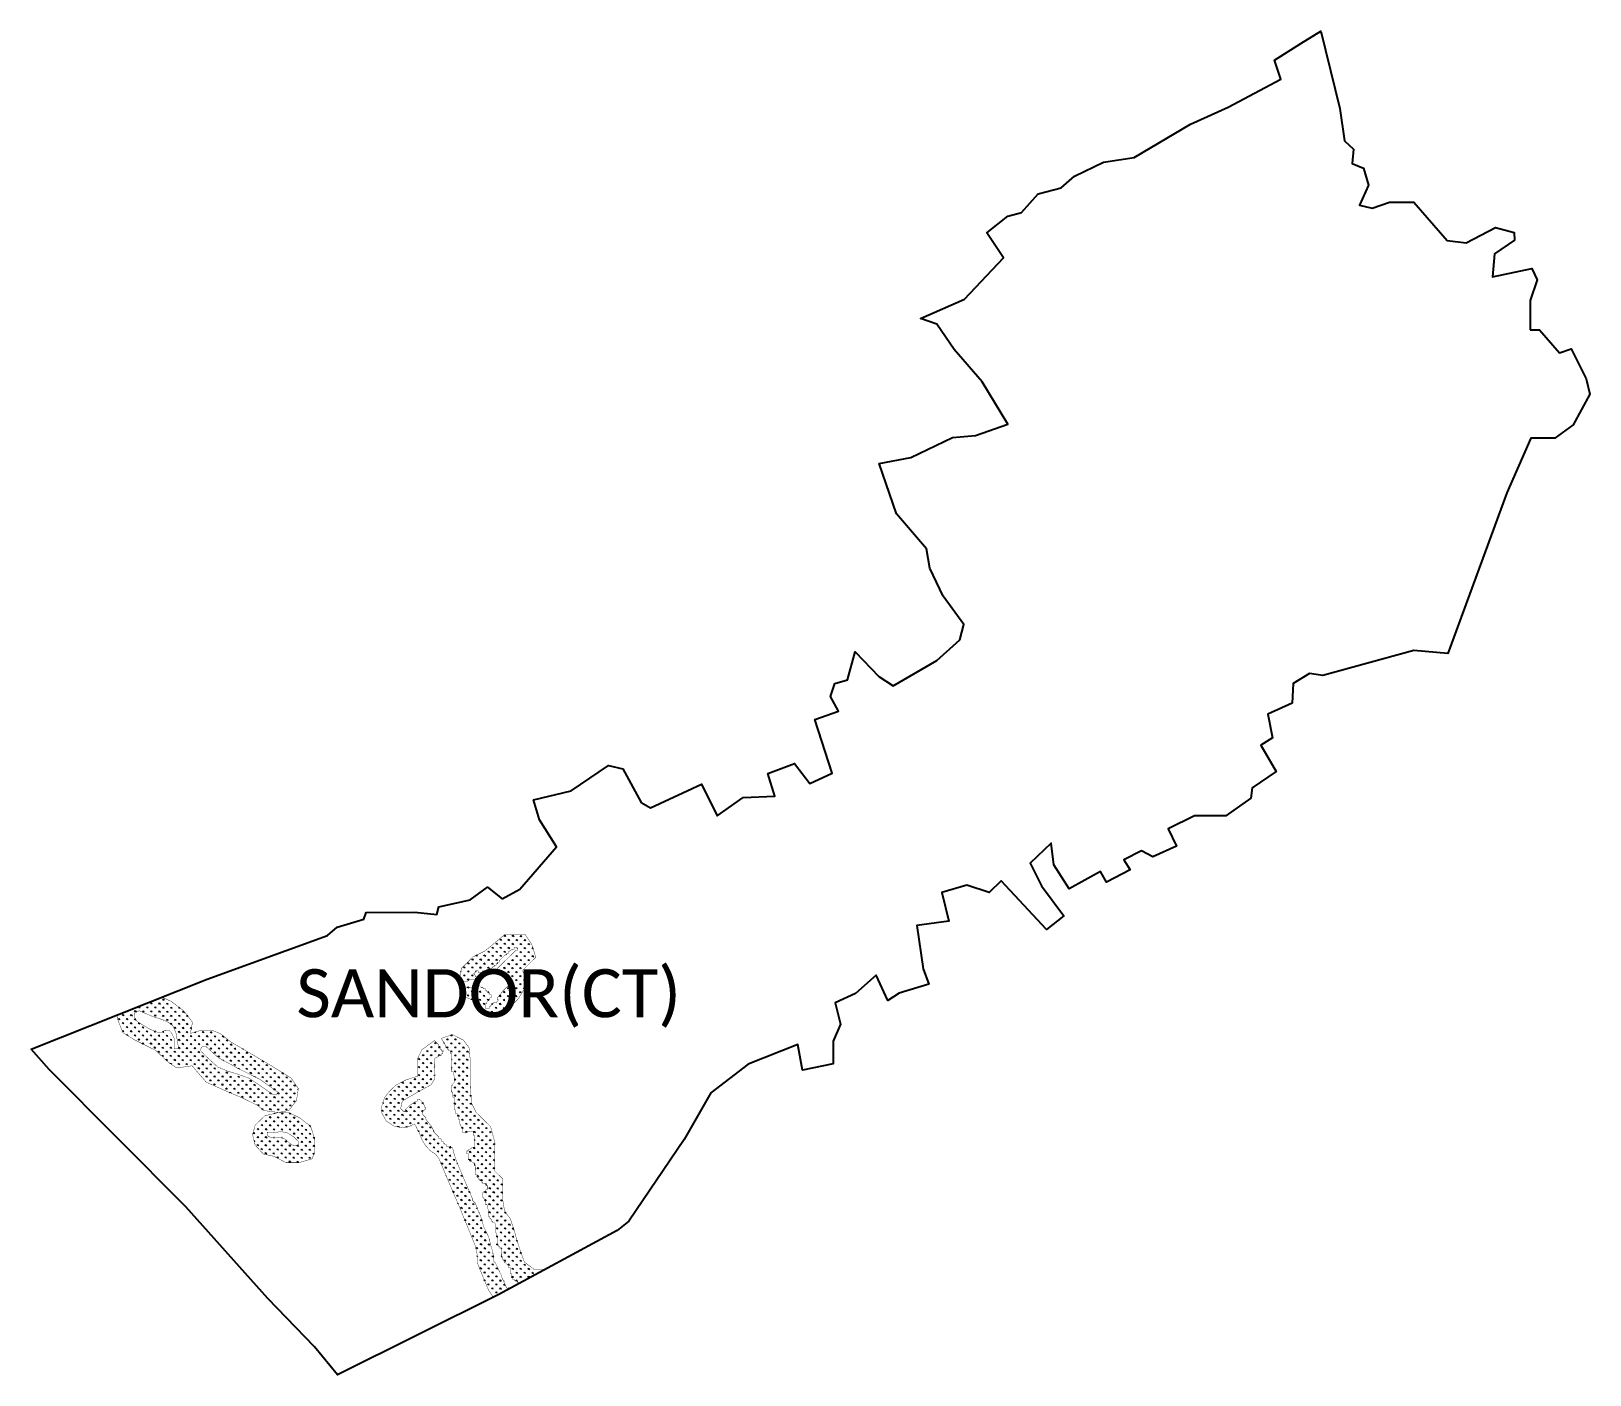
# Model space of a CAD drawing. Header units: metres. Extents: x 266693 to 270862, y 2139909 to 2143501.
import ezdxf

# ---------------------------------------------------------------- set-up
doc = ezdxf.new("R2010")
doc.units = ezdxf.units.M
for name, color, linetype in [('MANGROOVES BUFFER ZONE', 120, 'Continuous'), ('village', 3, 'Continuous'), ('VILLAGE NAME', 250, 'Continuous')]:
    doc.layers.add(name, color=color, linetype=linetype)
doc.styles.get("Standard").update_dxf_attribs({"font": 'simplex.shx'})

msp = doc.modelspace()

# ---------------------------------------------------------------- hatches: boundary and pattern name
at = {"layer": 'MANGROOVES BUFFER ZONE'}
h = msp.add_hatch(dxfattribs=at)
h.set_pattern_fill('GRASS', color=256, scale=0.59672345, angle=-0.7340003)
h.paths.add_polyline_path([(268015.5, 2140945), (268015.5, 2140968.4), (268007.5, 2140990.1), (268042.9, 2141025.4), (268032, 2141060.2), (268013.8, 2141087), (267981.3, 2141087), (267960.7, 2141087), (267931.6, 2141062.5), (267906.5, 2141042), (267874, 2141026), (267843.8, 2140995.2), (267838.6, 2140966.1), (267838.6, 2140934.2), (267851.8, 2140920), (267873.4, 2140911.4), (267883.1, 2140900.6), (267896.3, 2140889.2), (267913.9, 2140873.2), (267936.8, 2140873.2), (267968.1, 2140886.3), (267994.4, 2140912.5)])
h.paths.add_polyline_path([(267896.2, 2140945), (267892.3, 2140949.1), (267888.3, 2140949.1), (267888.3, 2140953.1), (267884.4, 2140953.1), (267880.4, 2140953.2), (267880.3, 2140949.2), (267876.4, 2140949.3), (267872.4, 2140949.3), (267872.3, 2140945.3), (267868.3, 2140945.4), (267864.4, 2140945.4), (267860.4, 2140945.5), (267856.4, 2140945.5), (267852.4, 2140945.6), (267848.5, 2140949.6), (267844.5, 2140949.7), (267842.5, 2140949.7), (267842.7, 2140961.6), (267844.7, 2140961.6), (267848.7, 2140961.5), (267852.6, 2140961.5), (267856.6, 2140961.4), (267860.6, 2140961.4), (267864.6, 2140965.3), (267868.6, 2140965.3), (267872.6, 2140965.2), (267876.6, 2140965.2), (267880.5, 2140965.1), (267880.6, 2140969.1), (267884.6, 2140969), (267884.6, 2140973), (267880.6, 2140973.1), (267880.7, 2140977.1), (267876.8, 2140981.1), (267884.8, 2140988.9), (267888.8, 2140988.9), (267888.7, 2140984.9), (267892.7, 2140984.9), (267896.7, 2140984.8), (267900.7, 2140984.8), (267900.7, 2140988.7), (267904.7, 2140988.7), (267912.7, 2140992.6), (267924.7, 2140996.4), (267928.7, 2141000.3), (267932.7, 2141000.3), (267932.8, 2141004.2), (267936.7, 2141004.2), (267936.8, 2141008.2), (267940.8, 2141008.1), (267940.8, 2141012.1), (267944.8, 2141012), (267944.8, 2141016), (267952.9, 2141023.9), (267956.9, 2141027.8), (267961, 2141031.7), (267964.9, 2141031.7), (267965, 2141035.7), (267969, 2141035.6), (267969, 2141039.6), (267981, 2141047.4), (267985, 2141047.3), (267985.1, 2141051.3), (267989.1, 2141051.3), (267993, 2141051.2), (267993, 2141047.2), (267992.9, 2141043.3), (267988.9, 2141043.3), (267940.6, 2140996.2), (267940.6, 2140992.2), (267964.1, 2140968), (267968, 2140964), (267972, 2140963.9), (267972, 2140960), (267975.9, 2140959.9), (267975.9, 2140955.9), (267971.9, 2140956), (267971.9, 2140952), (267963.8, 2140944.2), (267955.8, 2140936.3), (267939.6, 2140916.6), (267939.5, 2140912.6), (267942.8, 2140911.5), (267936.9, 2140902.9), (267931.5, 2140904.8), (267927.5, 2140900.9), (267923.5, 2140900.9), (267923.4, 2140896.9), (267919.4, 2140893), (267919.3, 2140889), (267915.4, 2140889.1), (267911.4, 2140889.1), (267907.4, 2140889.2), (267907.5, 2140893.2), (267907.5, 2140897.1), (267907.6, 2140901.1), (267911.5, 2140901.1), (267911.6, 2140905), (267919.7, 2140912.9), (267919.7, 2140916.9), (267923.7, 2140916.8), (267923.7, 2140920.8), (267923.8, 2140924.8), (267919.8, 2140924.8), (267919.9, 2140928.8), (267915.9, 2140932.8), (267912, 2140932.9), (267912, 2140936.9), (267908, 2140936.9), (267908.1, 2140940.9), (267904.1, 2140940.9), (267900.2, 2140945)], flags=16)
h = msp.add_hatch(dxfattribs=at)
h.set_pattern_fill('GRASS', color=256, scale=0.59672345, angle=-0.7340003)
h.paths.add_polyline_path([(267148.3, 2140784.6), (267153.8, 2140787.2), (267160.9, 2140786.5), (267194, 2140756.7), (267244.3, 2140729.5), (267303.6, 2140699.6), (267353.2, 2140664.8), (267349.7, 2140658.6), (267339.5, 2140658.8), (267305.1, 2140682.3), (267276.5, 2140701.9), (267243.9, 2140713.3), (267217.8, 2140721.3), (267192, 2140732), (267157.5, 2140763.5), (267145.9, 2140776.4)], flags=16)
h.paths.add_polyline_path([(267087.2, 2140783.3), (267079.7, 2140780.3), (267075.3, 2140780.4), (267075.7, 2140808.3), (267068.2, 2140823.7), (267061.6, 2140829.9), (267050.1, 2140830), (267044.9, 2140825.3), (267029.2, 2140825.5), (267009.8, 2140833.4), (266976.4, 2140853.7), (266969.5, 2140865.3), (266970, 2140876.3), (266981.7, 2140882.5), (267019.3, 2140866.5), (267043.6, 2140858.9), (267060.8, 2140850.8), (267072.7, 2140841.2), (267080.8, 2140821.6)], flags=16)
h.paths.add_polyline_path([(267043.3, 2140919), (266924, 2140871.4), (266923.4, 2140861.9), (266938.6, 2140823.6), (266971.9, 2140803.3), (267026.5, 2140776.3), (267056.4, 2140747.6), (267081.8, 2140729.5), (267123.5, 2140735.2), (267161.4, 2140691.5), (267212.6, 2140668.5), (267256.6, 2140649.9), (267299.4, 2140629), (267315.2, 2140615.5), (267354.7, 2140610.4), (267382.3, 2140616.1), (267402.6, 2140642), (267407.7, 2140674.6), (267387.9, 2140702.8), (267325.9, 2140741.1), (267226.7, 2140799.3), (267199, 2140821.2), (267175.4, 2140830.8), (267150.6, 2140830.8), (267119, 2140821.8), (267124.6, 2140851.7), (267101, 2140882.1), (267068.3, 2140906.9)])
h = msp.add_hatch(dxfattribs=at)
h.set_pattern_fill('GRASS', color=256, scale=0.59672345, angle=-0.7340003)
h.paths.add_polyline_path([(267822.9, 2140504.3), (267823, 2140508.3), (267819.1, 2140516.3), (267815.1, 2140516.3), (267815.2, 2140520.3), (267803.2, 2140520.5), (267803.3, 2140524.5), (267799.3, 2140524.5), (267799.4, 2140528.5), (267795.4, 2140528.5), (267795.4, 2140532.5), (267791.5, 2140532.6), (267791.5, 2140536.5), (267787.6, 2140540.6), (267783.6, 2140540.6), (267783.7, 2140544.6), (267779.7, 2140548.6), (267775.8, 2140552.7), (267771.9, 2140556.7), (267764.1, 2140572.7), (267748.5, 2140592.8), (267748.5, 2140596.8), (267740.7, 2140604.8), (267740.8, 2140616.8), (267744.8, 2140616.7), (267748.8, 2140620.6), (267748.9, 2140624.6), (267744.9, 2140624.7), (267744.9, 2140628.7), (267741.1, 2140636.7), (267737.1, 2140640.7), (267733.2, 2140644.7), (267725.3, 2140644.8), (267725.2, 2140640.8), (267721.2, 2140640.9), (267717.2, 2140637), (267705.2, 2140629.2), (267701.1, 2140625.2), (267693.1, 2140617.4), (267693, 2140613.4), (267689.1, 2140613.5), (267681.4, 2140621.3), (267685.8, 2140641), (267723.5, 2140662.9), (267762.1, 2140684.2), (267773.1, 2140700.9), (267772, 2140754.4), (267786.5, 2140763.4), (267790.4, 2140763.3), (267790.5, 2140767.3), (267794.5, 2140767.3), (267794.6, 2140775.2), (267790.6, 2140775.3), (267790.6, 2140779.3), (267786.7, 2140779.3), (267786.8, 2140787.3), (267782.8, 2140787.3), (267782.8, 2140791.3), (267778.9, 2140795.3), (267775, 2140799.4), (267771.8, 2140802.6), (267738.4, 2140778.5), (267726.6, 2140754.2), (267726.6, 2140707.4), (267695.3, 2140697.3), (267669.5, 2140684.2), (267651.8, 2140667.6), (267638.4, 2140650.2), (267631.1, 2140628.4), (267631.1, 2140608.9), (267642.7, 2140587.9), (267662.7, 2140574.5), (267683.7, 2140569.7), (267703.3, 2140572.6), (267718.5, 2140579.9), (267731.5, 2140556), (267738.4, 2140537.3), (267748.6, 2140521), (267758.7, 2140510.1), (267764.2, 2140505.8), (267775, 2140498.9), (267784.1, 2140486.9), (267813.5, 2140416.1), (267842.5, 2140348.4), (267871.9, 2140276.7), (267880.6, 2140254.7), (267886, 2140231.2), (267886, 2140210.1), (267896, 2140184.7), (267915.6, 2140137.4), (267929.2, 2140116), (267944.2, 2140123.5), (267969.4, 2140137.1), (267969.4, 2140140.4), (267965.5, 2140140.4), (267957.7, 2140156.4), (267957.8, 2140160.4), (267953.8, 2140164.4), (267950, 2140176.4), (267946.1, 2140184.4), (267938.4, 2140200.4), (267934.5, 2140208.4), (267930.6, 2140212.5), (267930.8, 2140232.4), (267926.9, 2140232.4), (267927, 2140240.4), (267923.1, 2140252.4), (267919.4, 2140268.3), (267919.4, 2140272.3), (267915.5, 2140276.3), (267915.5, 2140280.3), (267903.9, 2140304.3), (267900.1, 2140316.3), (267900.1, 2140320.3), (267892.4, 2140340.3), (267892.5, 2140344.3), (267888.5, 2140344.3), (267888.6, 2140348.3), (267880.9, 2140368.3), (267876.9, 2140372.3), (267873, 2140376.3), (267873.1, 2140380.3), (267830.6, 2140480.3)])
h = msp.add_hatch(dxfattribs=at)
h.set_pattern_fill('GRASS', color=256, scale=0.59672345, angle=-0.7340003)
h.paths.add_polyline_path([(267921.8, 2140572.9), (267901.1, 2140593), (267883.2, 2140610.6), (267871.4, 2140634.2), (267867.5, 2140680.6), (267867.5, 2140749.9), (267864.6, 2140783.2), (267848.9, 2140803.9), (267820.3, 2140818.6), (267789.6, 2140808.5), (267791, 2140807.1), (267802.7, 2140787.1), (267802.6, 2140783.1), (267806.6, 2140783), (267806.5, 2140779.1), (267810.5, 2140779), (267810.5, 2140775), (267814.5, 2140775), (267814.4, 2140767), (267818.3, 2140767), (267817.7, 2140719.2), (267821.7, 2140719.2), (267821.6, 2140711.2), (267825.5, 2140707.2), (267825.3, 2140691.3), (267821.3, 2140687.4), (267821.2, 2140683.4), (267817.3, 2140683.4), (267817.1, 2140667.5), (267821, 2140663.5), (267820.8, 2140651.6), (267824.8, 2140651.5), (267824.4, 2140619.7), (267828.3, 2140615.6), (267828.2, 2140607.7), (267832.2, 2140607.6), (267832.2, 2140603.7), (267836, 2140595.7), (267836, 2140591.7), (267840, 2140591.6), (267839.8, 2140579.7), (267843.7, 2140571.7), (267847.6, 2140563.7), (267847.4, 2140555.7), (267855.4, 2140555.6), (267859.4, 2140559.5), (267875.3, 2140559.3), (267875.2, 2140551.4), (267879.2, 2140547.4), (267878.8, 2140519.5), (267874.8, 2140515.6), (267870.8, 2140515.6), (267866.8, 2140511.7), (267862.8, 2140511.8), (267862.7, 2140507.8), (267858.8, 2140507.8), (267858.7, 2140499.9), (267862.6, 2140499.8), (267862.4, 2140483.9), (267866.4, 2140483.9), (267866.4, 2140479.9), (267870.3, 2140479.8), (267874.3, 2140475.8), (267878.3, 2140475.7), (267878.1, 2140467.8), (267882.1, 2140467.7), (267881.8, 2140443.9), (267885.8, 2140443.8), (267885.7, 2140435.9), (267889.7, 2140435.8), (267889.6, 2140431.8), (267893.6, 2140431.8), (267893.6, 2140427.8), (267897.5, 2140427.8), (267897.5, 2140423.8), (267901.5, 2140423.7), (267901.4, 2140419.7), (267909.4, 2140419.6), (267909.3, 2140415.7), (267913.3, 2140415.6), (267913.1, 2140403.7), (267909.2, 2140403.7), (267909.1, 2140399.8), (267905.1, 2140399.8), (267901.1, 2140395.9), (267900.9, 2140383.9), (267904.9, 2140379.9), (267908.7, 2140371.9), (267908.6, 2140364), (267912.6, 2140363.9), (267912.6, 2140359.9), (267916.4, 2140347.9), (267916.2, 2140332), (267920.2, 2140332), (267920.1, 2140328), (267924, 2140324), (267924, 2140320), (267928, 2140319.9), (267927.9, 2140316), (267931.9, 2140315.9), (267935.8, 2140311.9), (267935.6, 2140292), (267939.3, 2140276), (267939.1, 2140256.1), (267943.1, 2140256.1), (267943, 2140252.1), (267947, 2140252.1), (267946.9, 2140248.1), (267950.9, 2140248), (267950.6, 2140224.2), (267954.6, 2140224.1), (267954.5, 2140216.1), (267958.5, 2140216.1), (267958.4, 2140208.1), (267962.3, 2140208.1), (267966.3, 2140204.1), (267970.2, 2140200), (267970.1, 2140196.1), (267974.1, 2140196), (267973.9, 2140180.1), (267977.9, 2140180), (267977.7, 2140168.1), (267981.7, 2140168.1), (267981.7, 2140164.1), (267985.7, 2140164), (267985.6, 2140160), (267993.6, 2140159.9), (267993.5, 2140156), (268003.9, 2140155.8), (268068.2, 2140190.7), (268038.6, 2140190.7), (268012.3, 2140210.7), (268000.8, 2140242.8), (267991.7, 2140270.8), (267984.8, 2140296.5), (267974.5, 2140326.5), (267959.6, 2140345.9), (267954.5, 2140376.2), (267954.5, 2140407.1), (267954.5, 2140432.8), (267932.1, 2140454.5), (267932.1, 2140476.8), (267932.1, 2140498.6), (267932.1, 2140535.2)])
h = msp.add_hatch(dxfattribs=at)
h.set_pattern_fill('GRASS', color=256, scale=0.59672345, angle=-0.7340003)
h.paths.add_polyline_path([(267440.7, 2140573.3), (267412.4, 2140595.3), (267381.4, 2140610.6), (267354.7, 2140610.4), (267318.2, 2140601.5), (267292.2, 2140576.7), (267285.4, 2140550.8), (267292.2, 2140523.1), (267314.2, 2140499.4), (267342.4, 2140493.2), (267374.6, 2140476.3), (267409.1, 2140476.3), (267444.6, 2140486.5), (267452, 2140506.2), (267452, 2140537.8)])
h.paths.add_polyline_path([(267324.2, 2140557.4), (267336.1, 2140556.8), (267362.4, 2140559), (267377.3, 2140556.5), (267394.5, 2140545.8), (267408.1, 2140532.8), (267408, 2140525.3), (267398, 2140520.8), (267387.8, 2140525), (267373.4, 2140538.5), (267364, 2140542.7), (267340.5, 2140543), (267329.5, 2140545.3), (267324.1, 2140550)], flags=16)

# ---------------------------------------------------------------- linework, layer by layer
at = {"color": 3, "flags": 128}
msp.add_lwpolyline([(267952.9, 2141181.8), (267999.9, 2141207.1)], dxfattribs=at)
at = {"layer": 'MANGROOVES BUFFER ZONE', "const_width": 1}
for points in [[(268015.5, 2140945), (268015.5, 2140968.4), (268007.5, 2140990.1), (268042.9, 2141025.4), (268032, 2141060.2), (268013.8, 2141087), (267981.3, 2141087), (267960.7, 2141087), (267931.6, 2141062.5), (267906.5, 2141042), (267874, 2141026), (267843.8, 2140995.2), (267838.6, 2140966.1), (267838.6, 2140934.2), (267851.8, 2140920), (267873.4, 2140911.4), (267883.1, 2140900.6), (267896.3, 2140889.2), (267913.9, 2140873.2), (267936.8, 2140873.2), (267968.1, 2140886.3), (267994.4, 2140912.5), (268015.5, 2140945)], [(267896.2, 2140945), (267892.3, 2140949.1), (267888.3, 2140949.1), (267888.3, 2140953.1), (267884.4, 2140953.1), (267880.4, 2140953.2), (267880.3, 2140949.2), (267876.4, 2140949.3), (267872.4, 2140949.3), (267872.3, 2140945.3), (267868.3, 2140945.4), (267864.4, 2140945.4), (267860.4, 2140945.5), (267856.4, 2140945.5), (267852.4, 2140945.6), (267848.5, 2140949.6), (267844.5, 2140949.7), (267842.5, 2140949.7), (267842.7, 2140961.6), (267844.7, 2140961.6), (267848.7, 2140961.5), (267852.6, 2140961.5), (267856.6, 2140961.4), (267860.6, 2140961.4), (267864.6, 2140965.3), (267868.6, 2140965.3), (267872.6, 2140965.2), (267876.6, 2140965.2), (267880.5, 2140965.1), (267880.6, 2140969.1), (267884.6, 2140969), (267884.6, 2140973), (267880.6, 2140973.1), (267880.7, 2140977.1), (267876.8, 2140981.1), (267884.8, 2140988.9), (267888.8, 2140988.9), (267888.7, 2140984.9), (267892.7, 2140984.9), (267896.7, 2140984.8), (267900.7, 2140984.8), (267900.7, 2140988.7), (267904.7, 2140988.7), (267912.7, 2140992.6), (267924.7, 2140996.4), (267928.7, 2141000.3), (267932.7, 2141000.3), (267932.8, 2141004.2), (267936.7, 2141004.2), (267936.8, 2141008.2), (267940.8, 2141008.1), (267940.8, 2141012.1), (267944.8, 2141012), (267944.8, 2141016), (267952.9, 2141023.9), (267956.9, 2141027.8), (267961, 2141031.7), (267964.9, 2141031.7), (267965, 2141035.7), (267969, 2141035.6), (267969, 2141039.6), (267981, 2141047.4), (267985, 2141047.3), (267985.1, 2141051.3), (267989.1, 2141051.3), (267993, 2141051.2), (267993, 2141047.2), (267992.9, 2141043.3), (267988.9, 2141043.3), (267940.6, 2140996.2), (267940.6, 2140992.2), (267964.1, 2140968), (267968, 2140964), (267972, 2140963.9), (267972, 2140960), (267975.9, 2140959.9), (267975.9, 2140955.9), (267971.9, 2140956), (267971.9, 2140952), (267963.8, 2140944.2), (267955.8, 2140936.3), (267939.6, 2140916.6), (267939.5, 2140912.6), (267942.8, 2140911.5), (267936.9, 2140902.9), (267931.5, 2140904.8), (267927.5, 2140900.9), (267923.5, 2140900.9), (267923.4, 2140896.9), (267919.4, 2140893), (267919.3, 2140889), (267915.4, 2140889.1), (267911.4, 2140889.1), (267907.4, 2140889.2), (267907.5, 2140893.2), (267907.5, 2140897.1), (267907.6, 2140901.1), (267911.5, 2140901.1), (267911.6, 2140905), (267919.7, 2140912.9), (267919.7, 2140916.9), (267923.7, 2140916.8), (267923.7, 2140920.8), (267923.8, 2140924.8), (267919.8, 2140924.8), (267919.9, 2140928.8), (267915.9, 2140932.8), (267912, 2140932.9), (267912, 2140936.9), (267908, 2140936.9), (267908.1, 2140940.9), (267904.1, 2140940.9), (267900.2, 2140945), (267896.2, 2140945)], [(267087.2, 2140783.3), (267079.7, 2140780.3), (267075.3, 2140780.4), (267075.7, 2140808.3), (267068.2, 2140823.7), (267061.6, 2140829.9), (267050.1, 2140830), (267044.9, 2140825.3), (267029.2, 2140825.5), (267009.8, 2140833.4), (266976.4, 2140853.7), (266969.5, 2140865.3), (266970, 2140876.3), (266981.7, 2140882.5), (267019.3, 2140866.5), (267043.6, 2140858.9), (267060.8, 2140850.8), (267072.7, 2140841.2), (267080.8, 2140821.6), (267087.2, 2140783.3)], [(267148.3, 2140784.6), (267153.8, 2140787.2), (267160.9, 2140786.5), (267194, 2140756.7), (267244.3, 2140729.5), (267303.6, 2140699.6), (267353.2, 2140664.8), (267349.7, 2140658.6), (267339.5, 2140658.8), (267305.1, 2140682.3), (267276.5, 2140701.9), (267243.9, 2140713.3), (267217.8, 2140721.3), (267192, 2140732), (267157.5, 2140763.5), (267145.9, 2140776.4), (267148.3, 2140784.6)], [(267440.7, 2140573.3), (267412.4, 2140595.3), (267381.4, 2140610.6), (267354.7, 2140610.4), (267318.2, 2140601.5), (267292.2, 2140576.7), (267285.4, 2140550.8), (267292.2, 2140523.1), (267314.2, 2140499.4), (267342.4, 2140493.2), (267374.6, 2140476.3), (267409.1, 2140476.3), (267444.6, 2140486.5), (267452, 2140506.2), (267452, 2140537.8), (267440.7, 2140573.3)], [(267324.2, 2140557.4), (267336.1, 2140556.8), (267362.4, 2140559), (267377.3, 2140556.5), (267394.5, 2140545.8), (267408.1, 2140532.8), (267408, 2140525.3), (267398, 2140520.8), (267387.8, 2140525), (267373.4, 2140538.5), (267364, 2140542.7), (267340.5, 2140543), (267329.5, 2140545.3), (267324.1, 2140550), (267324.2, 2140557.4)]]:
    msp.add_lwpolyline(points, close=True, dxfattribs=at)
for points in [[(266924, 2140871.4), (266923.4, 2140861.9), (266938.6, 2140823.6), (266971.9, 2140803.3), (267026.5, 2140776.3), (267056.4, 2140747.6), (267081.8, 2140729.5), (267123.5, 2140735.2), (267161.4, 2140691.5), (267212.6, 2140668.5), (267256.6, 2140649.9), (267299.4, 2140629), (267315.2, 2140615.5), (267354.7, 2140610.4), (267382.3, 2140616.1), (267402.6, 2140642), (267407.7, 2140674.6), (267387.9, 2140702.8), (267325.9, 2140741.1), (267226.7, 2140799.3), (267199, 2140821.2), (267175.4, 2140830.8), (267150.6, 2140830.8), (267119, 2140821.8), (267124.6, 2140851.7), (267101, 2140882.1), (267068.3, 2140906.9), (267043.3, 2140919)], [(267969.4, 2140137.1), (267969.4, 2140140.4), (267965.5, 2140140.4), (267957.7, 2140156.4), (267957.8, 2140160.4), (267953.8, 2140164.4), (267950, 2140176.4), (267946.1, 2140184.4), (267938.4, 2140200.4), (267934.5, 2140208.4), (267930.6, 2140212.5), (267930.8, 2140232.4), (267926.9, 2140232.4), (267927, 2140240.4), (267923.1, 2140252.4), (267919.4, 2140268.3), (267919.4, 2140272.3), (267915.5, 2140276.3), (267915.5, 2140280.3), (267903.9, 2140304.3), (267900.1, 2140316.3), (267900.1, 2140320.3), (267892.4, 2140340.3), (267892.5, 2140344.3), (267888.5, 2140344.3), (267888.6, 2140348.3), (267880.9, 2140368.3), (267876.9, 2140372.3), (267873, 2140376.3), (267873.1, 2140380.3), (267830.6, 2140480.3), (267822.9, 2140504.3), (267823, 2140508.3), (267819.1, 2140516.3), (267815.1, 2140516.3), (267815.2, 2140520.3), (267803.2, 2140520.5), (267803.3, 2140524.5), (267799.3, 2140524.5), (267799.4, 2140528.5), (267795.4, 2140528.5), (267795.4, 2140532.5), (267791.5, 2140532.6), (267791.5, 2140536.5), (267787.6, 2140540.6), (267783.6, 2140540.6), (267783.7, 2140544.6), (267779.7, 2140548.6), (267775.8, 2140552.7), (267771.9, 2140556.7), (267764.1, 2140572.7), (267748.5, 2140592.8), (267748.5, 2140596.8), (267740.7, 2140604.8), (267740.8, 2140616.8), (267744.8, 2140616.7), (267748.8, 2140620.6), (267748.9, 2140624.6), (267744.9, 2140624.7), (267744.9, 2140628.7), (267741.1, 2140636.7), (267737.1, 2140640.7), (267733.2, 2140644.7), (267725.3, 2140644.8), (267725.2, 2140640.8), (267721.2, 2140640.9), (267717.2, 2140637), (267705.2, 2140629.2), (267701.1, 2140625.2), (267693.1, 2140617.4), (267693, 2140613.4), (267689.1, 2140613.5), (267681.4, 2140621.3), (267685.8, 2140641), (267723.5, 2140662.9), (267762.1, 2140684.2), (267773.1, 2140700.9), (267772, 2140754.4), (267786.5, 2140763.4), (267790.4, 2140763.3), (267790.5, 2140767.3), (267794.5, 2140767.3), (267794.6, 2140775.2), (267790.6, 2140775.3), (267790.6, 2140779.3), (267786.7, 2140779.3), (267786.8, 2140787.3), (267782.8, 2140787.3), (267782.8, 2140791.3), (267778.9, 2140795.3), (267775, 2140799.4), (267771.8, 2140802.6), (267738.4, 2140778.5), (267726.6, 2140754.2), (267726.6, 2140707.4), (267695.3, 2140697.3), (267669.5, 2140684.2), (267651.8, 2140667.6), (267638.4, 2140650.2), (267631.1, 2140628.4), (267631.1, 2140608.9), (267642.7, 2140587.9), (267662.7, 2140574.5), (267683.7, 2140569.7), (267703.3, 2140572.6), (267718.5, 2140579.9), (267731.5, 2140556), (267738.4, 2140537.3), (267748.6, 2140521), (267758.7, 2140510.1), (267764.2, 2140505.8), (267775, 2140498.9), (267784.1, 2140486.9), (267813.5, 2140416.1), (267842.5, 2140348.4), (267871.9, 2140276.7), (267880.6, 2140254.7), (267886, 2140231.2), (267886, 2140210.1), (267896, 2140184.7), (267915.6, 2140137.4), (267929.2, 2140116)], [(268068.2, 2140190.7), (268038.6, 2140190.7), (268012.3, 2140210.7), (268000.8, 2140242.8), (267991.7, 2140270.8), (267984.8, 2140296.5), (267974.5, 2140326.5), (267959.6, 2140345.9), (267954.5, 2140376.2), (267954.5, 2140407.1), (267954.5, 2140432.8), (267932.1, 2140454.5), (267932.1, 2140476.8), (267932.1, 2140498.6), (267932.1, 2140535.2), (267921.8, 2140572.9), (267901.1, 2140593), (267883.2, 2140610.6), (267871.4, 2140634.2), (267867.5, 2140680.6), (267867.5, 2140749.9), (267864.6, 2140783.2), (267848.9, 2140803.9), (267820.3, 2140818.6), (267789.6, 2140808.5), (267791, 2140807.1), (267802.7, 2140787.1), (267802.6, 2140783.1), (267806.6, 2140783), (267806.5, 2140779.1), (267810.5, 2140779), (267810.5, 2140775), (267814.5, 2140775), (267814.4, 2140767), (267818.3, 2140767), (267817.7, 2140719.2), (267821.7, 2140719.2), (267821.6, 2140711.2), (267825.5, 2140707.2), (267825.3, 2140691.3), (267821.3, 2140687.4), (267821.2, 2140683.4), (267817.3, 2140683.4), (267817.1, 2140667.5), (267821, 2140663.5), (267820.8, 2140651.6), (267824.8, 2140651.5), (267824.4, 2140619.7), (267828.3, 2140615.6), (267828.2, 2140607.7), (267832.2, 2140607.6), (267832.2, 2140603.7), (267836, 2140595.7), (267836, 2140591.7), (267840, 2140591.6), (267839.8, 2140579.7), (267843.7, 2140571.7), (267847.6, 2140563.7), (267847.4, 2140555.7), (267855.4, 2140555.6), (267859.4, 2140559.5), (267875.3, 2140559.3), (267875.2, 2140551.4), (267879.2, 2140547.4), (267878.8, 2140519.5), (267874.8, 2140515.6), (267870.8, 2140515.6), (267866.8, 2140511.7), (267862.8, 2140511.8), (267862.7, 2140507.8), (267858.8, 2140507.8), (267858.7, 2140499.9), (267862.6, 2140499.8), (267862.4, 2140483.9), (267866.4, 2140483.9), (267866.4, 2140479.9), (267870.3, 2140479.8), (267874.3, 2140475.8), (267878.3, 2140475.7), (267878.1, 2140467.8), (267882.1, 2140467.7), (267881.8, 2140443.9), (267885.8, 2140443.8), (267885.7, 2140435.9), (267889.7, 2140435.8), (267889.6, 2140431.8), (267893.6, 2140431.8), (267893.6, 2140427.8), (267897.5, 2140427.8), (267897.5, 2140423.8), (267901.5, 2140423.7), (267901.4, 2140419.7), (267909.4, 2140419.6), (267909.3, 2140415.7), (267913.3, 2140415.6), (267913.1, 2140403.7), (267909.2, 2140403.7), (267909.1, 2140399.8), (267905.1, 2140399.8), (267901.1, 2140395.9), (267900.9, 2140383.9), (267904.9, 2140379.9), (267908.7, 2140371.9), (267908.6, 2140364), (267912.6, 2140363.9), (267912.6, 2140359.9), (267916.4, 2140347.9), (267916.2, 2140332), (267920.2, 2140332), (267920.1, 2140328), (267924, 2140324), (267924, 2140320), (267928, 2140319.9), (267927.9, 2140316), (267931.9, 2140315.9), (267935.8, 2140311.9), (267935.6, 2140292), (267939.3, 2140276), (267939.1, 2140256.1), (267943.1, 2140256.1), (267943, 2140252.1), (267947, 2140252.1), (267946.9, 2140248.1), (267950.9, 2140248), (267950.6, 2140224.2), (267954.6, 2140224.1), (267954.5, 2140216.1), (267958.5, 2140216.1), (267958.4, 2140208.1), (267962.3, 2140208.1), (267966.3, 2140204.1), (267970.2, 2140200), (267970.1, 2140196.1), (267974.1, 2140196), (267973.9, 2140180.1), (267977.9, 2140180), (267977.7, 2140168.1), (267981.7, 2140168.1), (267981.7, 2140164.1), (267985.7, 2140164), (267985.6, 2140160), (267993.6, 2140159.9), (267993.5, 2140156), (268003.9, 2140155.8)]]:
    msp.add_lwpolyline(points, dxfattribs=at)
at = {"layer": 'village', "color": 3}
for points in [[(267999.9, 2141207.1, 0), (268098.5, 2141320.8, 0), (268053.1, 2141392.8, 0), (268036.8, 2141446.4, 0), (268137.5, 2141470.3, 0), (268237.3, 2141538.2, 0), (268275.3, 2141529.5, 0), (268324.7, 2141438.7, 0), (268349.9, 2141425, 0), (268486.3, 2141487.7, 0), (268528.2, 2141403.4, 0), (268597.5, 2141452.2, 0), (268681.9, 2141455.8, 0), (268663.2, 2141516.4, 0), (268734.5, 2141543.8, 0), (268776.2, 2141490, 0), (268835.5, 2141517.3, 0), (268789, 2141661.2, 0), (268852.9, 2141683.2, 0), (268831.2, 2141722.1, 0), (268842.5, 2141757.1, 0), (268876.6, 2141767.4, 0), (268897, 2141841.9, 0), (268960.4, 2141775.7, 0), (268999, 2141750.9, 0), (269115.4, 2141818.6, 0), (269177.3, 2141874.1, 0), (269187.7, 2141914.7, 0), (269132.8, 2141990.7, 0), (269096.5, 2142065.6, 0), (269088.2, 2142117.5, 0), (269007.4, 2142211.1, 0), (268961.1, 2142345.1, 0), (269046.3, 2142361.3, 0), (269157.5, 2142415.2, 0), (269219.1, 2142420.1, 0), (269305.1, 2142450.7, 0), (269237.2, 2142564, 0), (269162, 2142650.4, 0), (269115.3, 2142718.2, 0), (269071.6, 2142732.7, 0), (269189.6, 2142784.3, 0), (269294.2, 2142895.6, 0), (269249.1, 2142962.3, 0), (269305.8, 2143006.5, 0), (269341.6, 2143016.8, 0), (269386.3, 2143066.7, 0), (269448.3, 2143082.1, 0), (269484.1, 2143113.1, 0), (269561.4, 2143151.1, 0), (269643.7, 2143163.5, 0), (269793.9, 2143252.2, 0), (269894.6, 2143297.8, 0), (270035.5, 2143372.8, 0), (270019, 2143424, 0), (270089.3, 2143468.1, 0), (270142.7, 2143501.1, 0), (270193.7, 2143294.5, 0), (270206.2, 2143207.6, 0), (270230.4, 2143185.6, 0), (270226.3, 2143147.1, 0), (270256.5, 2143135.1, 0), (270270, 2143089.5, 0), (270245.9, 2143036.1, 0), (270279.9, 2143027.9, 0), (270326.5, 2143043.7, 0), (270391.2, 2143043.9, 0), (270480.6, 2142941.8, 0), (270531.3, 2142935, 0), (270610.1, 2142976.1, 0), (270660.1, 2142963.3, 0), (270660.2, 2142942.6, 0), (270606.7, 2142905.9, 0), (270602.1, 2142844.3, 0), (270707, 2142866.7, 0), (270721.5, 2142836.2, 0), (270702.5, 2142780.9, 0), (270702.7, 2142702.8, 0)], [(270702.7, 2142702.8, 0), (270727.6, 2142702.4, 0), (270780.9, 2142641.3, 0), (270812.1, 2142651.5, 0), (270852.1, 2142571.5, 0), (270862.1, 2142531.1, 0), (270817.3, 2142448.4, 0), (270768.8, 2142412.9, 0), (270704.3, 2142412.9, 0), (270640.4, 2142267.4, 0), (270482.7, 2141837.8, 0), (270391, 2141845.5, 0), (270148.2, 2141779, 0), (270112, 2141783.6, 0), (270069, 2141757.2, 0), (270066.2, 2141704.4, 0), (270000.8, 2141675.1, 0), (270013, 2141612.4, 0), (269981.9, 2141592.2, 0), (270023, 2141521.9, 0), (269959.1, 2141478.4, 0), (269955.3, 2141450.5, 0), (269888.8, 2141403.9, 0), (269804.7, 2141403.6, 0), (269733.9, 2141368.3, 0), (269756.4, 2141322.1, 0), (269692.9, 2141293.8, 0), (269662.8, 2141309.5, 0), (269615.4, 2141286, 0), (269632.6, 2141258.9, 0), (269569, 2141226, 0), (269553.4, 2141254.4, 0), (269469.3, 2141208.1, 0), (269428.8, 2141272.2, 0), (269421.7, 2141330.1, 0), (269365.2, 2141276.8, 0), (269395.6, 2141216.4, 0), (269455.6, 2141135.9, 0), (269408.5, 2141100, 0), (269287.9, 2141229.9, 0), (269255.1, 2141198.3, 0), (269196.1, 2141218, 0), (269128.5, 2141198.3, 0), (269147.4, 2141121.8, 0), (269062.2, 2141109.9, 0), (269079.3, 2140994, 0), (269094.2, 2140953.1, 0), (269014.7, 2140929.4, 0), (268984.5, 2140909.5, 0), (268952.9, 2140977.9, 0), (268897.7, 2140928.3, 0), (268843.3, 2140903.9, 0), (268857.8, 2140846.5, 0), (268838.2, 2140801.4, 0), (268838.6, 2140740.3, 0), (268756.5, 2140723.4, 0), (268743.8, 2140791.9, 0), (268610.5, 2140740, 0), (268511.2, 2140663.3, 0), (268439.5, 2140538.5, 0), (268291.7, 2140320.1, 0), (268260.7, 2140295.2, 0), (267944.2, 2140123.5, 0), (267512.5, 2139909.1, 0), (267450.5, 2139984, 0), (267326.4, 2140113.5, 0), (267106.4, 2140358.6, 0), (266741.6, 2140725.7, 0), (266693.1, 2140779.4, 0), (267163.6, 2140966.9, 0), (267485.5, 2141083.2, 0), (267511.8, 2141105.7, 0), (267582.8, 2141127.4, 0), (267589.4, 2141144.6, 0), (267719.1, 2141145.8, 0), (267778.3, 2141139.9, 0), (267783.7, 2141160.4, 0), (267867.4, 2141179.1, 0), (267913.6, 2141212.6, 0), (267952.9, 2141181.8, 0)]]:
    msp.add_polyline3d(points, dxfattribs=at)

# ---------------------------------------------------------------- texts
at = {"layer": 'VILLAGE NAME', "insert": (267402.5, 2140993.5), "char_height": 128.647, "attachment_point": 1}
msp.add_mtext_dynamic_manual_height_columns('{\\fCalibri|b0|i0|c0|p34;SANDOR(CT)}', width=737.615, gutter_width=643.2, heights=[0], dxfattribs=at)

doc.saveas('drawing.dxf')
